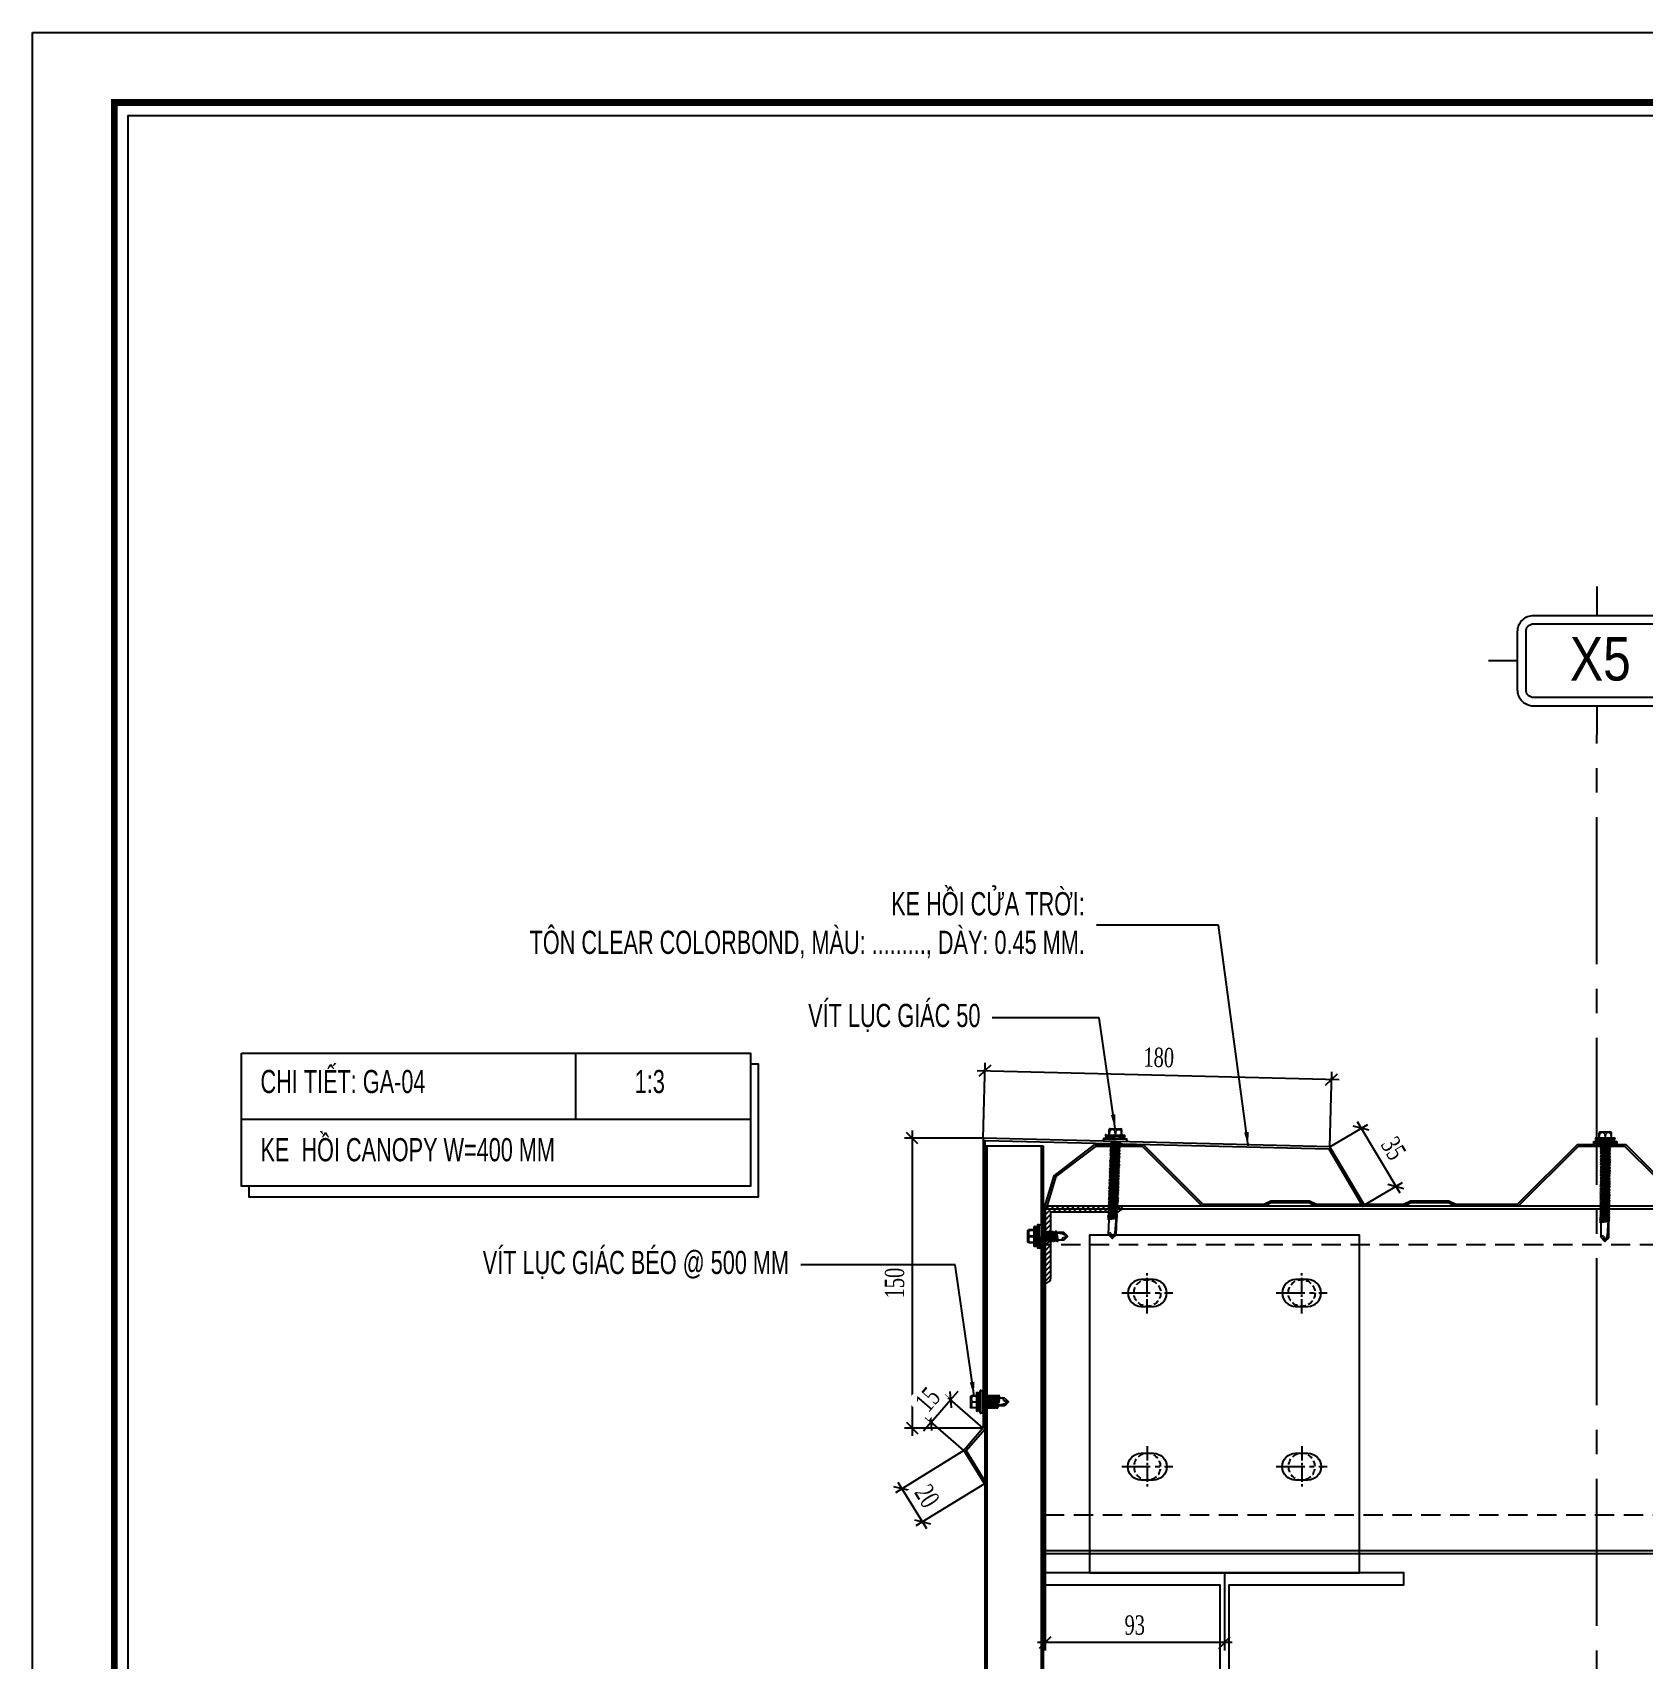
# Model space of a CAD drawing. Header units: inches. Extents: x 315041 to 662841, y -45540 to -35018.
# Drawn here: x 333767.4 to 333976, y -37429.6 to -37218.9 of the extents above; entities that cross this region are included whole.
import ezdxf
from ezdxf.enums import TextEntityAlignment as Align

# ---------------------------------------------------------------- set-up
doc = ezdxf.new("R2010")
doc.units = ezdxf.units.IN
doc.header["$MEASUREMENT"] = 0
doc.linetypes.add('CENTER2', pattern=[28.575, 19.05, -3.175, 3.175, -3.175])
doc.linetypes.add('HIDDEN', pattern=[0.375, 0.25, -0.125])
for name, color, linetype in [('2', 2, 'Continuous'), ('250', 250, 'Continuous'), ('251', 251, 'Continuous'), ('3', 3, 'Continuous'), ('6', 6, 'Continuous'), ('7', 7, 'Continuous'), ('8', 8, 'Continuous'), ('BAO KHUNG', 31, 'Continuous'), ('Co ban', 2, 'Continuous'), ('DIM', 8, 'Continuous'), ('flashing', 6, 'Continuous'), ('STRUCTURE', 1, 'Continuous')]:
    doc.layers.add(name, color=color, linetype=linetype)
doc.styles.add('hx2', font='VHARIALN.TTF')
doc.styles.add('ST1', font='times.ttf', dxfattribs={"width": 0.7})
doc.styles.add('ST1H', font='vnshxh.shx', dxfattribs={"width": 0.7})
doc.dimstyles.new('3', dxfattribs={"dimtxt": 3.5, "dimasz": 1.8, "dimexe": 1, "dimexo": 0, "dimgap": 1, "dimtad": 1, "dimdec": 0, "dimlfac": 3, "dimzin": 0, "dimdsep": 46, "dimtxsty": 'ST1H', "dimblk": 'OBLIQUE', "dimcen": 1, "dimdle": 1, "dimclrd": 8, "dimclre": 8, "dimclrt": 3, "dimadec": 0, "dimazin": 0, "dimtfac": 1, "dimtdec": 0, "dimtix": 1, "dimtofl": 0, "dimtmove": 1, "dimatfit": 3, "dimfxl": 0.18, "dimtolj": 1, "dimtzin": 0, "dimlwd": -1, "dimlwe": -1, "dimarcsym": 1})
doc.dimstyles.new('4', dxfattribs={"dimtxt": 2.5, "dimasz": 1.5, "dimexe": 1, "dimexo": 0, "dimgap": 1, "dimtad": 1, "dimdec": 0, "dimlfac": 4, "dimzin": 0, "dimdsep": 46, "dimtxsty": 'ST1', "dimblk": 'OBLIQUE', "dimcen": 1, "dimdle": 1, "dimclrd": 8, "dimclre": 8, "dimclrt": 3, "dimadec": 0, "dimazin": 0, "dimtfac": 1, "dimtdec": 0, "dimtix": 1, "dimtmove": 0, "dimatfit": 3, "dimfxl": 0.18, "dimtfill": 1, "dimtolj": 1, "dimtzin": 0, "dimlwd": -1, "dimlwe": -1, "dimarcsym": 1})

# ---------------------------------------------------------------- blocks, each defined once
blk = doc.blocks.new('A$C75D82031')
at = {"layer": '2', "color": 157, "linetype": 'Continuous'}
blk.add_lwpolyline([(0, 420), (594, 420), (594, 0), (0, 0)], close=True, dxfattribs=at)
at = {"layer": '7', "color": 147, "linetype": 'Continuous'}
blk.add_lwpolyline([(12.33, 57.61), (581.67, 57.61), (581.67, 409.19), (12.33, 409.19)], close=True, dxfattribs=at)
at = {"layer": 'BAO KHUNG', "color": 167, "linetype": 'Continuous', "const_width": 0.871}
blk.add_lwpolyline([(10.59, 9.07), (583.41, 9.07), (583.41, 410.93), (10.59, 410.93)], close=True, dxfattribs=at)
blk = doc.blocks.new('A$C26A6701F')
at = {"layer": 'STRUCTURE', "color": 1, "linetype": 'Continuous'}
for p, q in [((0, 17.21), (1.33, 17.54)), ((0, 17.08), (0, 17.21)), ((0, 17.21), (4, 17.21)), ((4, 17.08), (0, 17.08)), ((0.4, 17.84), (3.6, 17.84)), ((0.4, 17.57), (1.2, 17.57)), ((0.93, 17.84), (0.93, 18.77)), ((0.97, 17.84), (1.03, 18.61)), ((1.07, 18.91), (2.93, 18.91)), ((1.2, 17.57), (2.8, 17.57)), ((1.33, 17.54), (1.33, 17.57)), ((1.33, 17.54), (2.67, 17.54)), ((1.91, 18.61), (1.97, 17.84)), ((2.04, 17.84), (2.1, 18.61)), ((2.67, 17.54), (2.67, 17.57)), ((2.67, 17.54), (4, 17.21)), ((2.8, 17.57), (3.6, 17.57)), ((2.97, 18.61), (3.04, 17.84)), ((3.07, 17.84), (3.07, 18.77)), ((4, 17.21), (4, 17.08)), ((3.94, 16.71), (0.06, 16.71)), ((1.12, 14.3), (2.9, 14.57)), ((1.39, 14.5), (1.12, 14.3)), ((1.12, 14.3), (1.38, 14.19)), ((1.12, 13.82), (2.9, 14.1)), ((1.13, 15.25), (2.9, 15.52)), ((1.39, 15.45), (1.13, 15.25)), ((1.13, 15.25), (1.39, 15.14)), ((1.13, 14.77), (2.9, 15.05)), ((1.39, 14.98), (1.13, 14.77)), ((1.13, 14.77), (1.39, 14.66)), ((1.19, 16.71), (1.14, 16.67)), ((1.14, 16.67), (1.4, 16.71)), ((1.14, 16.67), (1.4, 16.56)), ((1.14, 16.2), (2.91, 16.47)), ((1.4, 16.4), (1.14, 16.2)), ((1.14, 16.2), (1.39, 16.09)), ((1.14, 15.72), (2.91, 16)), ((1.4, 15.93), (1.14, 15.72)), ((1.14, 15.72), (1.39, 15.61)), ((1.38, 14.19), (2.72, 14.38)), ((1.38, 14.03), (1.38, 14.19)), ((1.39, 16.09), (2.73, 16.28)), ((1.39, 15.93), (1.39, 16.09)), ((1.39, 15.61), (2.73, 15.81)), ((2.7, 15.64), (1.39, 15.45)), ((1.39, 15.45), (1.39, 15.61)), ((1.39, 15.14), (2.73, 15.33)), ((2.7, 15.16), (1.39, 14.98)), ((1.39, 14.98), (1.39, 15.14)), ((1.39, 14.66), (2.73, 14.86)), ((2.7, 14.69), (1.39, 14.5)), ((1.39, 14.5), (1.39, 14.67)), ((2.7, 14.21), (1.39, 14.03)), ((1.4, 16.56), (2.42, 16.71)), ((2.71, 16.59), (1.4, 16.4)), ((1.4, 16.4), (1.4, 16.56)), ((2.71, 16.11), (1.4, 15.93)), ((2.7, 15.64), (2.7, 15.8)), ((2.7, 15.64), (2.9, 15.52)), ((2.7, 15.16), (2.7, 15.33)), ((2.7, 15.16), (2.9, 15.05)), ((2.7, 14.69), (2.7, 14.85)), ((2.7, 14.69), (2.9, 14.57)), ((2.7, 14.21), (2.7, 14.38)), ((2.7, 14.21), (2.9, 14.1)), ((2.71, 16.59), (2.71, 16.71)), ((2.71, 16.59), (2.91, 16.47)), ((2.71, 16.11), (2.71, 16.28)), ((2.71, 16.11), (2.91, 16)), ((2.72, 14.38), (2.9, 14.57)), ((2.72, 13.91), (2.9, 14.1)), ((2.73, 16.28), (2.91, 16.47)), ((2.73, 15.81), (2.91, 16)), ((2.73, 15.33), (2.9, 15.52)), ((2.73, 14.86), (2.9, 15.05)), ((1.09, 10.98), (2.86, 11.25)), ((1.1, 11.93), (2.88, 12.2)), ((1.36, 12.13), (1.1, 11.93)), ((1.1, 11.93), (1.36, 11.82)), ((1.1, 11.45), (2.87, 11.73)), ((1.36, 11.66), (1.1, 11.45)), ((1.1, 11.45), (1.36, 11.34)), ((1.11, 12.88), (2.89, 13.15)), ((1.38, 13.08), (1.11, 12.88)), ((1.11, 12.88), (1.37, 12.77)), ((1.11, 12.4), (2.88, 12.68)), ((1.37, 12.61), (1.11, 12.4)), ((1.11, 12.4), (1.37, 12.29)), ((1.39, 14.03), (1.12, 13.82)), ((1.12, 13.82), (1.38, 13.72)), ((1.12, 13.35), (2.89, 13.63)), ((1.38, 13.56), (1.12, 13.35)), ((1.12, 13.35), (1.38, 13.24)), ((2.66, 11.37), (1.35, 11.18)), ((1.35, 11.18), (1.36, 11.34)), ((2.68, 12.32), (1.36, 12.13)), ((1.36, 11.82), (2.7, 12.01)), ((2.67, 11.84), (1.36, 11.66)), ((1.36, 11.66), (1.36, 11.82)), ((1.36, 11.34), (2.7, 11.54)), ((1.37, 12.77), (2.71, 12.96)), ((2.68, 12.79), (1.37, 12.61)), ((1.37, 12.61), (1.37, 12.77)), ((1.37, 12.29), (2.71, 12.49)), ((1.37, 12.13), (1.37, 12.29)), ((1.38, 13.72), (2.72, 13.91)), ((2.69, 13.74), (1.38, 13.56)), ((1.38, 13.56), (1.38, 13.72)), ((1.38, 13.24), (2.72, 13.44)), ((2.69, 13.27), (1.38, 13.08)), ((1.38, 13.24), (1.38, 13.08)), ((2.66, 11.37), (2.67, 11.53)), ((2.66, 11.37), (2.86, 11.25)), ((2.67, 11.84), (2.67, 12.01)), ((2.67, 11.84), (2.87, 11.73)), ((2.68, 12.79), (2.68, 12.96)), ((2.68, 12.79), (2.88, 12.68)), ((2.68, 12.32), (2.68, 12.48)), ((2.68, 12.32), (2.88, 12.2)), ((2.69, 13.74), (2.69, 13.91)), ((2.69, 13.74), (2.89, 13.63)), ((2.69, 13.43), (2.69, 13.27)), ((2.69, 13.27), (2.89, 13.15)), ((2.69, 11.06), (2.86, 11.25)), ((2.7, 12.01), (2.88, 12.2)), ((2.7, 11.54), (2.87, 11.73)), ((2.71, 12.96), (2.89, 13.15)), ((2.71, 12.49), (2.88, 12.68)), ((2.72, 13.44), (2.89, 13.63)), ((1.07, 8.6), (2.84, 8.88)), ((1.33, 8.81), (1.07, 8.6)), ((1.07, 8.6), (1.33, 8.5)), ((1.08, 9.55), (2.86, 9.83)), ((1.34, 9.76), (1.08, 9.55)), ((1.08, 9.55), (1.34, 9.45)), ((1.08, 9.08), (2.85, 9.36)), ((1.34, 9.29), (1.08, 9.08)), ((1.08, 9.08), (1.34, 8.97)), ((1.35, 11.18), (1.09, 10.98)), ((1.09, 10.98), (1.35, 10.87)), ((1.09, 10.5), (2.86, 10.78)), ((1.35, 10.71), (1.09, 10.5)), ((1.09, 10.5), (1.35, 10.39)), ((1.09, 10.03), (2.86, 10.3)), ((1.35, 10.23), (1.09, 10.03)), ((1.09, 10.03), (1.34, 9.92)), ((2.64, 9), (1.33, 8.81)), ((1.33, 8.81), (1.34, 8.97)), ((1.33, 8.5), (2.67, 8.69)), ((2.64, 8.52), (1.33, 8.34)), ((1.33, 8.34), (1.33, 8.5)), ((1.34, 9.92), (2.68, 10.11)), ((2.65, 9.95), (1.34, 9.76)), ((1.34, 9.92), (1.34, 9.76)), ((1.34, 9.45), (2.68, 9.64)), ((2.65, 9.47), (1.34, 9.29)), ((1.34, 9.29), (1.34, 9.45)), ((1.34, 8.97), (2.67, 9.17)), ((1.35, 10.87), (2.69, 11.06)), ((2.66, 10.89), (1.35, 10.71)), ((1.35, 10.71), (1.35, 10.87)), ((1.35, 10.39), (2.69, 10.59)), ((2.66, 10.42), (1.35, 10.23)), ((1.35, 10.23), (1.35, 10.39)), ((2.64, 9), (2.64, 9.16)), ((2.64, 9), (2.84, 8.88)), ((2.64, 8.52), (2.64, 8.69)), ((2.64, 8.52), (2.84, 8.41)), ((2.65, 10.1), (2.65, 9.95)), ((2.65, 9.95), (2.86, 9.83)), ((2.65, 9.47), (2.65, 9.64)), ((2.65, 9.47), (2.85, 9.36)), ((2.66, 10.89), (2.67, 11.06)), ((2.66, 10.89), (2.86, 10.78)), ((2.66, 10.42), (2.66, 10.58)), ((2.66, 10.42), (2.86, 10.3)), ((2.67, 9.17), (2.85, 9.36)), ((2.67, 8.69), (2.84, 8.88)), ((2.68, 10.11), (2.86, 10.3)), ((2.68, 9.64), (2.86, 9.83)), ((2.69, 10.59), (2.86, 10.78)), ((1.04, 5.76), (2.81, 6.03)), ((1.3, 5.96), (1.04, 5.76)), ((1.04, 5.76), (1.3, 5.65)), ((1.05, 6.71), (2.83, 6.98)), ((1.31, 6.91), (1.05, 6.71)), ((1.05, 6.71), (1.31, 6.6)), ((1.05, 6.23), (2.82, 6.51)), ((1.31, 6.44), (1.05, 6.23)), ((1.05, 6.23), (1.31, 6.12)), ((1.06, 8.13), (2.84, 8.41)), ((1.33, 8.34), (1.06, 8.13)), ((1.06, 8.13), (1.32, 8.02)), ((1.06, 7.65), (2.83, 7.93)), ((1.32, 7.86), (1.06, 7.65)), ((1.06, 7.65), (1.32, 7.55)), ((1.06, 7.18), (2.83, 7.46)), ((1.32, 7.39), (1.06, 7.18)), ((1.06, 7.18), (1.32, 7.07)), ((2.61, 6.15), (1.3, 5.96)), ((1.3, 5.96), (1.31, 6.12)), ((1.3, 5.65), (2.64, 5.84)), ((2.61, 5.67), (1.3, 5.49)), ((1.3, 5.49), (1.3, 5.65)), ((2.63, 7.1), (1.31, 6.91)), ((1.31, 6.6), (2.65, 6.79)), ((2.62, 6.62), (1.31, 6.44)), ((1.31, 6.44), (1.31, 6.6)), ((1.31, 6.12), (2.64, 6.32)), ((1.32, 8.02), (2.66, 8.22)), ((2.63, 8.05), (1.32, 7.86)), ((1.32, 7.86), (1.32, 8.02)), ((1.32, 7.55), (2.66, 7.74)), ((2.63, 7.57), (1.32, 7.39)), ((1.32, 7.39), (1.32, 7.55)), ((1.32, 7.07), (2.66, 7.27)), ((1.32, 6.91), (1.32, 7.07)), ((2.61, 6.15), (2.62, 6.31)), ((2.61, 6.15), (2.81, 6.03)), ((2.61, 5.67), (2.61, 5.84)), ((2.61, 5.67), (2.81, 5.56)), ((2.62, 6.62), (2.62, 6.79)), ((2.62, 6.62), (2.82, 6.51)), ((2.63, 8.05), (2.63, 8.21)), ((2.63, 8.05), (2.83, 7.93)), ((2.63, 7.57), (2.63, 7.74)), ((2.63, 7.57), (2.83, 7.46)), ((2.63, 7.1), (2.63, 7.26)), ((2.63, 7.1), (2.83, 6.98)), ((2.64, 6.32), (2.82, 6.51)), ((2.64, 5.84), (2.81, 6.03)), ((2.65, 6.79), (2.83, 6.98)), ((2.66, 8.22), (2.84, 8.41)), ((2.66, 7.74), (2.83, 7.93)), ((2.66, 7.27), (2.83, 7.46)), ((1.02, 3.86), (2.8, 4.14)), ((1.28, 4.07), (1.02, 3.86)), ((1.02, 3.86), (1.28, 3.75)), ((1.28, 3.59), (1.02, 3.38)), ((1.02, 3.38), (2.31, 3.59)), ((1.02, 3.38), (1.28, 3.28)), ((1.03, 4.81), (2.81, 5.09)), ((1.29, 5.02), (1.03, 4.81)), ((1.03, 4.81), (1.29, 4.7)), ((1.03, 4.33), (2.8, 4.61)), ((1.29, 4.54), (1.03, 4.33)), ((1.03, 4.33), (1.28, 4.23)), ((1.04, 5.28), (2.81, 5.56)), ((1.3, 5.49), (1.04, 5.28)), ((1.04, 5.28), (1.29, 5.17)), ((1.27, 0.62), (1.28, 3.28)), ((1.28, 4.23), (2.62, 4.42)), ((2.62, 4.25), (1.28, 4.07)), ((1.28, 4.07), (1.28, 4.23)), ((1.28, 3.75), (2.62, 3.95)), ((1.28, 3.59), (1.28, 3.75)), ((2.35, 3.74), (1.28, 3.59)), ((1.28, 3.28), (2.21, 3.41)), ((1.29, 5.17), (2.63, 5.37)), ((2.6, 5.2), (1.29, 5.02)), ((1.29, 5.01), (1.29, 5.17)), ((1.29, 4.7), (2.63, 4.9)), ((2.6, 4.72), (1.29, 4.54)), ((1.29, 4.54), (1.29, 4.7)), ((2.38, 0.96), (2.56, 3.71)), ((2.62, 3.78), (2.52, 3.77)), ((2.52, 3.46), (2.61, 3.47)), ((2.54, 3.62), (2.79, 3.66)), ((2.6, 5.2), (2.61, 5.36)), ((2.6, 5.2), (2.81, 5.09)), ((2.6, 4.72), (2.6, 4.89)), ((2.6, 4.72), (2.8, 4.61)), ((2.6, 0.61), (2.61, 3.47)), ((2.61, 3.47), (2.79, 3.66)), ((2.62, 4.42), (2.8, 4.61)), ((2.62, 4.25), (2.62, 4.41)), ((2.8, 4.14), (2.62, 4.25)), ((2.62, 3.95), (2.8, 4.14)), ((2.62, 3.78), (2.62, 3.95)), ((2.79, 3.66), (2.62, 3.78)), ((2.63, 5.37), (2.81, 5.56)), ((2.63, 4.9), (2.81, 5.09)), ((1.27, 0.62), (1.41, 0.81)), ((1.27, 0.62), (1.88, 0.02)), ((1.67, 0.81), (1.98, 0.02)), ((1.96, 0.08), (2.26, 0.64)), ((1.98, 0.02), (2.6, 0.61))]:
    blk.add_line(p, q, dxfattribs=at)
for centre, major_axis, ratio, start_param, end_param in [((-1.11, 16.72), (-0.822, 0.822), 1, 3.915086, 4.236522), ((0.42, 17.71), (0.0956, 0.0956), 1, 0.954633, 3.757756), ((1.07, 18.77), (-0.0943, 0.0943), 1, -0.785398, 0.785398), ((1.47, 18.04), (0.508, 0.508), 1, 0.131933, 1.438864), ((2.54, 18.04), (0.508, 0.508), 1, 0.131933, 1.438864), ((2.93, 18.77), (-0.0943, 0.0943), 1, 3.926991, 5.497787), ((3.55, 17.71), (-0.1, 0.1), 1, 2.701137, 5.152845), ((5.1, 16.72), (-1.15, 0.17), 0.90746, -0.177273, 0.177273), ((1.82, 3.74), (0.363, 0.363), 1, 4.808661, 5.407478), ((2.44, 3.68), (0.0836, 0.0836), 1, 5.766736, 8.502032), ((1.54, 0.72), (0.111, 0.111), 1, 6.085329, 8.011019), ((1.93, 0.09), (0.0625, 0.0625), 1, 3.247504, 4.535451), ((1.79, 0.99), (0.416, 0.416), 1, 4.859665, 5.449971)]:
    blk.add_ellipse(centre, major_axis=major_axis, ratio=ratio, start_param=start_param, end_param=end_param, dxfattribs=at)
blk = doc.blocks.new('OVAl18-26')
at = {"layer": '250', "linetype": 'HIDDEN', "ltscale": 3}
blk.add_circle((0, 0), 1.78, dxfattribs=at)
at = {"layer": 'Co ban', "color": 71}
for p, q in [((0.82, 1.78), (-0.82, 1.78)), ((-0.82, -1.78), (0.82, -1.78))]:
    blk.add_line(p, q, dxfattribs=at)
for centre, start, end in [((-0.82, 0), 90, 270), ((0.82, 0), 270, 90)]:
    blk.add_arc(centre, 1.78, start, end, dxfattribs=at)
at = {"layer": 'DIM', "color": 5, "linetype": 'CENTER2', "ltscale": 0.1}
blk.add_line((0, -2.74), (0, 2.74), dxfattribs=at)
blk.add_line((0, -2.74), (0, 2.74), dxfattribs=at)
at = {"layer": 'DIM', "color": 5, "linetype": 'CENTER2', "ltscale": 0.2}
blk.add_line((-3.41, 0), (3.41, 0), dxfattribs=at)
blk = doc.blocks.new('TENTRUC')
at = {"layer": '7'}
for p, q in [((0, 8.27), (0, 10.26)), ((-7.48, 5.13), (-5.48, 5.13)), ((5.48, 5.13), (7.48, 5.13)), ((0, 0), (0, 2))]:
    blk.add_line(p, q, dxfattribs=at)
blk.add_lwpolyline([(-4.36, 8.27), (4.36, 8.27, -0.414214), (5.48, 7.14), (5.48, 3.12, -0.414214), (4.36, 2), (-4.36, 2, -0.414214), (-5.48, 3.12), (-5.48, 7.14, -0.414214)], format="xyb", close=True, dxfattribs=at)
at = {"layer": '8', "ltscale": 15}
blk.add_lwpolyline([(-4.36, 7.68), (4.36, 7.68, -0.414214), (4.9, 7.14), (4.9, 3.12, -0.414214), (4.36, 2.58), (-4.36, 2.58, -0.414214), (-4.9, 3.12), (-4.9, 7.14, -0.414214)], format="xyb", close=True, dxfattribs=at)
at = {"layer": '3', "style": 'hx2'}
blk.add_attdef('TR', text='', height=2.9, dxfattribs=at).set_placement((-0.16, 3.83), align=Align.CENTER)
blk = doc.blocks.new('Short_Self_drilling')
at = {"layer": 'STRUCTURE', "color": 1, "linetype": 'Continuous'}
for p, q in [((6.43, 1.74), (-6.43, 1.73)), ((5.14, 3.76), (-5.14, 3.75)), ((-2.57, 2.9), (-5.14, 2.9)), ((-3.43, 3.75), (-3.43, 6.75)), ((3, 7.19), (-3, 7.18)), ((2.57, 2.9), (-2.57, 2.9)), ((-2.14, 2.8), (-2.14, 2.9)), ((6.25, 0), (0, 0)), ((2.15, 2.8), (2.15, 2.9)), ((2.16, -0.5), (2.15, 0.01)), ((5.14, 2.9), (2.57, 2.9)), ((3.43, 3.76), (3.42, 6.76)), ((2.99, -1.17), (-2.7, -0.23)), ((2.99, -2.7), (-2.7, -1.76)), ((2.99, -4.23), (-2.7, -3.28)), ((2.99, -5.75), (-2.7, -4.81)), ((2.99, -7.28), (-2.7, -6.33)), ((-1.91, -7.99), (-2.7, -7.86)), ((-2.14, -1.38), (-2.14, -0.87)), ((-2.14, -2.91), (-2.14, -2.39)), ((-2.14, -4.43), (-2.14, -3.92)), ((-2.13, -5.96), (-2.14, -5.44)), ((-2.14, -12.33), (-2.14, -8.48)), ((-2.13, -7.49), (-2.13, -6.97)), ((3, -8.8), (-1.14, -8.12)), ((2.16, -2.03), (2.16, -1.51)), ((2.16, -3.55), (2.16, -3.04)), ((2.16, -5.08), (2.16, -4.56)), ((2.16, -6.6), (2.16, -6.09)), ((2.16, -8.13), (2.16, -7.61)), ((2.15, -12.31), (2.15, -9.14))]:
    blk.add_line(p, q, dxfattribs=at)
blk.add_lwpolyline([(6.43, 1.31), (6.43, 1.74), (2.14, 2.81), (-2.14, 2.8), (-6.43, 1.73), (-6.43, 1.3)], close=True, dxfattribs=at)
for points in [[(-6.43, 1.3, -0.088869), (-6.25, 0), (0, 0)], [(-0.13, 3.76), (-0.33, 6.23, 0.338878), (-3.14, 6.23), (-3.33, 3.75)], [(3.3, 3.76), (3.1, 6.23, 0.338878), (0.29, 6.23), (0.1, 3.76)], [(-0.08, -14.04), (-1.04, -12.24, -0.148657), (-1.4, -11.2), (-1.95, -7.72, -0.815006), (-1.21, -7.77, 0.150833), (-0.85, -8.68)], [(2.15, -12.31), (0.17, -14.24, -0.333596), (-0.17, -14.24), (-2.14, -12.33)], [(2.15, -12.31), (1.71, -11.7, 0.52242), (0.88, -11.71), (-0.17, -14.24)]]:
    blk.add_lwpolyline(points, format="xyb", dxfattribs=at)
for points in [[(2.99, -1.17), (2.16, -1.51), (-2.14, -0.85), (-2.7, -0.23), (-2.36, 0)], [(2.99, -2.7), (2.16, -3.04), (-2.14, -2.37), (-2.7, -1.76), (-2.14, -1.38), (2.16, -2.03), (2.99, -2.7)], [(2.99, -4.23), (2.16, -4.56), (-2.14, -3.9), (-2.7, -3.28), (-2.14, -2.91), (2.16, -3.55), (2.99, -4.23)], [(2.99, -5.75), (2.16, -6.09), (-2.14, -5.43), (-2.7, -4.81), (-2.14, -4.43), (2.16, -5.08), (2.99, -5.75)], [(2.99, -7.28), (2.16, -7.62), (-2.14, -6.95), (-2.7, -6.33), (-2.13, -5.96), (2.16, -6.6), (2.99, -7.28)], [(-1.82, -8.53), (-2.14, -8.48), (-2.7, -7.86), (-2.13, -7.49), (-1.83, -7.53)], [(-1.26, -7.62), (2.16, -8.13), (3, -8.8)], [(-1.18, 0), (2.16, -0.5), (2.99, -1.17)], [(3, -8.8), (2.16, -9.14), (-0.85, -8.68)]]:
    blk.add_lwpolyline(points, dxfattribs=at)
for centre, radius, start, end in [((-4.99, 3.32), 0.455, 109.79487, 250.26739), ((-3, 6.75), 0.429, 90.03113, 180.03113), ((3, 6.76), 0.429, 0.03113, 90.03113), ((5.07, 3.33), 0.435, 279.72757, 80.33469), ((9.99, 0.17), 3.74, 162.29632, 182.61031)]:
    blk.add_arc(centre, radius, start, end, dxfattribs=at)
blk = doc.blocks.new('SideLap')
at = {"layer": 'STRUCTURE', "color": 1, "linetype": 'Continuous'}
for p, q in [((19.9, 5.6), (-0.1, -2.7)), ((15.1, 15.6), (0, 0)), ((15.1, 15.6), (20, 12.1)), ((15.1, 15.6), (40.1, 15.6)), ((41.7, 30.4), (40.1, 15.7)), ((40.1, 15.7), (43.8, -8)), ((48.1, 15.7), (41.7, 30.4)), ((41.7, 30.4), (48.2, -10.3)), ((52.1, -11.3), (48.1, 15.7)), ((48.1, 15.7), (52.1, 15.7)), ((53.7, 30.4), (52.1, 15.7)), ((52.1, 15.7), (57.4, -18.2)), ((60.1, 15.7), (53.7, 30.4)), ((53.7, 30.4), (63.7, -33)), ((65.2, -18.1), (60.1, 15.7)), ((60.1, 15.7), (64.1, 15.7)), ((65.7, 30.4), (64.1, 15.7)), ((64.1, 15.7), (69.4, -18.2)), ((72.1, 15.7), (65.7, 30.4)), ((65.7, 30.4), (75.7, -33)), ((77.2, -18.1), (72.1, 15.7)), ((72.1, 15.7), (76.2, 15.7)), ((77.7, 30.6), (76.2, 15.7)), ((76.2, 15.7), (81.4, -18.2)), ((84.1, 15.7), (77.7, 30.6)), ((77.7, 30.6), (87.7, -33)), ((89.2, -18.1), (84.1, 15.7)), ((84.1, 15.7), (88.2, 15.7)), ((89.7, 30.4), (88.2, 15.7)), ((88.2, 15.7), (93.4, -18.2)), ((96.1, 15.7), (89.7, 30.4)), ((89.7, 30.4), (99.8, -33)), ((101.2, -18.1), (96.1, 15.7)), ((96.1, 15.7), (100.2, 15.7)), ((101.8, 30.4), (100.2, 15.7)), ((100.2, 15.7), (105.4, -18.2)), ((108.2, 15.7), (101.8, 30.4)), ((101.8, 30.4), (111.8, -33)), ((112.1, -10.6), (108.2, 15.7)), ((108.2, 15.7), (112.1, 15.7)), ((112.1, -50.6), (112.1, 48)), ((122.4, -51.9), (122.4, 49.3)), ((122.4, 49.3), (125.8, 49.3)), ((125.8, 49.3), (134.2, 15.6)), ((125.8, 49.3), (125.8, -51.9)), ((134.2, 15.7), (134.9, 15.7)), ((134.2, 15.6), (134.2, -18.2)), ((134.9, 39.2), (134.9, 18.9)), ((134.9, 18.9), (134.9, -21.6)), ((141.7, 39.2), (141.7, -41.8)), ((141.7, 25.7), (165.3, 25.7)), ((141.7, 24.7), (161.2, 23.1)), ((161.2, 1), (141.7, -0.5)), ((168.7, 22.3), (168.7, -24.9)), ((-0.1, -2.7), (15, -18.2)), ((1.5, -2), (15.7, -9.5)), ((15, -18.2), (45.3, -18.2)), ((23.9, -12.4), (51.3, -16.7)), ((45, -15.7), (45.4, -18.2)), ((45.4, -18.2), (52, -33)), ((49.2, -16.4), (52, -33)), ((52, -33), (53.2, -18.1)), ((53.2, -18.1), (52.8, -15.8)), ((53.2, -18.1), (57.2, -18.1)), ((57.4, -18.2), (63.7, -33)), ((63.7, -33), (65.2, -18.1)), ((65.2, -18.1), (69.2, -18.1)), ((69.4, -18.2), (75.7, -33)), ((75.7, -33), (77.2, -18.1)), ((77.2, -18.1), (81.2, -18.1)), ((81.4, -18.2), (87.7, -33)), ((87.7, -33), (89.2, -18.1)), ((89.2, -18.1), (93.3, -18.1)), ((93.4, -18.2), (99.8, -33)), ((99.8, -33), (101.2, -18.1)), ((101.2, -18.1), (105.3, -18.1)), ((105.4, -18.2), (111.8, -33)), ((111.8, -33), (112.1, -19.9)), ((125.8, -51.9), (122.4, -51.9)), ((134.2, -18.2), (125.8, -51.9)), ((134.2, -18.1), (134.9, -18.1)), ((134.9, -21.6), (134.9, -41.8)), ((141.7, -2.3), (161.2, -3.9)), ((161.2, -26), (141.7, -27.5)), ((141.7, -28.3), (165.3, -28.3))]:
    blk.add_line(p, q, dxfattribs=at)
for centre, radius, start, end in [((17.7, 8.9), 3.99, 304.23018, 54.5641), ((113.4, 77.3), 29.4, 267.42082, 287.73481), ((138.3, 38.6), 3.42, 9.69644, 170.30356), ((146.7, 12.1), 18.2, 322.55918, 37.44082), ((165.3, 22.3), 3.38, 0, 90), ((1.8, -1.4), 2.24, 141.63478, 215.42875), ((24.4, 2.5), 14.9, 234.00482, 267.82685), ((51.9, 2.1), 13, 231.08251, 265.39217), ((50.5, -13.8), 2.99, 285.97616, 82.6971), ((113.4, -80), 29.4, 72.26519, 92.57918), ((138.3, -40.6), 3.59, 199.76374, 340.23626), ((146.7, -14.9), 18.2, 322.55918, 37.44082), ((165.3, -24.9), 3.38, 270, 0)]:
    blk.add_arc(centre, radius, start, end, dxfattribs=at)
blk = doc.blocks.new('_Oblique')
at = {"color": 0, "linetype": 'ByBlock', "lineweight": -2}
blk.add_line((-0.5, -0.5), (0.5, 0.5), dxfattribs=at)
blk = doc.blocks.new('*D885')
at = {"color": 8, "linetype": 'Continuous', "transparency": 16777216}
for p, q in [((333889.83, -37353.4), (333936.74, -37354.58)), ((333890.61, -37362.17), (333890.86, -37352.43)), ((333935.53, -37363.3), (333935.77, -37353.56))]:
    blk.add_line(p, q, dxfattribs=at)
at = {"layer": 'Defpoints', "color": 0, "transparency": 16777216}
for p in [(333935.74, -37354.56), (333890.61, -37362.17), (333935.53, -37363.3)]:
    blk.add_point(p, dxfattribs=at)
at = {"color": 8, "transparency": 16777216, "xscale": 1.5, "yscale": 1.5, "zscale": 1.5}
for p, rotation in [((333890.83, -37353.43), 178.5615506039562), ((333935.74, -37354.56), 358.5615506039563)]:
    blk.add_blockref('_Oblique', p, dxfattribs=dict(at, rotation=rotation))
at = {"color": 3, "transparency": 16777216, "insert": (333913.35, -37351.72), "char_height": 2.5, "attachment_point": 5, "rotation": 358.5616, "style": 'ST1', "bg_fill": 3, "box_fill_scale": 1.25, "bg_fill_color": 256, "bg_fill_true_color": 13158600, "bg_fill_transparency": 0}
blk.add_mtext('\\A1;180', dxfattribs=at)
blk = doc.blocks.new('*D886')
at = {"color": 8, "linetype": 'Continuous', "transparency": 16777216}
for p, q in [((333935.53, -37363.3), (333940.44, -37360.38)), ((333939.07, -37360.03), (333944.57, -37369.27)), ((333940, -37370.82), (333944.92, -37367.9))]:
    blk.add_line(p, q, dxfattribs=at)
at = {"layer": 'Defpoints', "color": 0, "transparency": 16777216}
for p in [(333935.53, -37363.3), (333944.06, -37368.41), (333940, -37370.82)]:
    blk.add_point(p, dxfattribs=at)
at = {"color": 8, "transparency": 16777216, "xscale": 1.5, "yscale": 1.5, "zscale": 1.5}
for p, rotation in [((333939.58, -37360.89), 120.7651161802697), ((333944.06, -37368.41), 300.7651161802697)]:
    blk.add_blockref('_Oblique', p, dxfattribs=dict(at, rotation=rotation))
at = {"color": 3, "transparency": 16777216, "insert": (333943.77, -37363.49), "char_height": 2.5, "attachment_point": 5, "rotation": 300.7651, "style": 'ST1', "bg_fill": 3, "box_fill_scale": 1.25, "bg_fill_color": 256, "bg_fill_true_color": 13158600, "bg_fill_transparency": 1019152}
blk.add_mtext('\\A1;35', dxfattribs=at)
blk = doc.blocks.new('*D887')
at = {"color": 8, "linetype": 'Continuous', "transparency": 16777216}
for p, q in [((333881.4, -37361.17), (333881.4, -37400.72)), ((333890.61, -37362.17), (333880.4, -37362.17)), ((333890.61, -37399.72), (333880.4, -37399.72))]:
    blk.add_line(p, q, dxfattribs=at)
at = {"layer": 'Defpoints', "color": 0, "transparency": 16777216}
for p in [(333890.61, -37362.17), (333881.4, -37399.72), (333890.61, -37399.72)]:
    blk.add_point(p, dxfattribs=at)
at = {"color": 8, "transparency": 16777216, "xscale": 1.5, "yscale": 1.5, "zscale": 1.5}
for p, rotation in [((333881.4, -37362.17), 90), ((333881.4, -37399.72), 270)]:
    blk.add_blockref('_Oblique', p, dxfattribs=dict(at, rotation=rotation))
at = {"color": 3, "transparency": 16777216, "insert": (333879.13, -37380.94), "char_height": 2.5, "attachment_point": 5, "rotation": 90, "style": 'ST1', "bg_fill": 3, "box_fill_scale": 1.25, "bg_fill_color": 256, "bg_fill_true_color": 13158600, "bg_fill_transparency": 0}
blk.add_mtext('\\A1;150', dxfattribs=at)
blk = doc.blocks.new('*D888')
at = {"color": 8, "linetype": 'Continuous', "transparency": 16777216}
for p, q in [((333890.61, -37399.72), (333885.63, -37395.41)), ((333886.38, -37396.06), (333887.36, -37394.93)), ((333883.87, -37398.97), (333886.38, -37396.06)), ((333883.87, -37398.97), (333882.89, -37400.11)), ((333888.1, -37402.62), (333883.12, -37398.32))]:
    blk.add_line(p, q, dxfattribs=at)
at = {"layer": 'Defpoints', "color": 0, "transparency": 16777216}
for p in [(333890.61, -37399.72), (333888.1, -37402.62)]:
    blk.add_point(p, dxfattribs=at)
at = {"color": 8, "transparency": 16777216, "xscale": 1.5, "yscale": 1.5, "zscale": 1.5}
for p, rotation in [((333886.38, -37396.06), 229.1969801276493), ((333883.87, -37398.97), 49.19698012764927)]:
    blk.add_blockref('_Oblique', p, dxfattribs=dict(at, rotation=rotation))
at = {"color": 3, "transparency": 16777216, "insert": (333883.41, -37396.03), "char_height": 2.5, "attachment_point": 5, "rotation": 49.197, "style": 'ST1', "bg_fill": 3, "box_fill_scale": 1.25, "bg_fill_color": 256, "bg_fill_true_color": 13158600, "bg_fill_transparency": 11364352}
blk.add_mtext('\\A1;15', dxfattribs=at)
at = {"layer": 'Defpoints', "color": 0, "transparency": 16777216}
blk.add_point((333886.38, -37396.06), dxfattribs=at)
blk = doc.blocks.new('*D889')
at = {"color": 8, "linetype": 'Continuous', "transparency": 16777216}
for p, q in [((333888.1, -37402.62), (333879.23, -37408.1)), ((333879.55, -37406.72), (333883.26, -37412.74)), ((333890.76, -37406.94), (333881.88, -37412.41))]:
    blk.add_line(p, q, dxfattribs=at)
at = {"layer": 'Defpoints', "color": 0, "transparency": 16777216}
for p in [(333888.1, -37402.62), (333890.76, -37406.94)]:
    blk.add_point(p, dxfattribs=at)
at = {"color": 8, "transparency": 16777216, "xscale": 1.5, "yscale": 1.5, "zscale": 1.5}
for p, rotation in [((333880.08, -37407.57), 121.6508689391267), ((333882.74, -37411.88), 301.6508689391267)]:
    blk.add_blockref('_Oblique', p, dxfattribs=dict(at, rotation=rotation))
at = {"color": 3, "transparency": 16777216, "insert": (333883.34, -37408.54), "char_height": 2.5, "attachment_point": 5, "rotation": 301.6509, "style": 'ST1', "bg_fill": 3, "box_fill_scale": 1.25, "bg_fill_color": 256, "bg_fill_true_color": 13158600, "bg_fill_transparency": 1019152}
blk.add_mtext('\\A1;20', dxfattribs=at)
at = {"layer": 'Defpoints', "color": 0, "transparency": 16777216}
blk.add_point((333882.74, -37411.88), dxfattribs=at)
blk = doc.blocks.new('*D905')
at = {"color": 8, "linetype": 'Continuous', "transparency": 16777216}
for p, q in [((333898.62, -37415.98), (333898.62, -37428.53)), ((333921.87, -37418.48), (333921.87, -37428.53)), ((333922.87, -37427.53), (333897.62, -37427.53))]:
    blk.add_line(p, q, dxfattribs=at)
at = {"layer": 'Defpoints', "color": 0, "transparency": 16777216}
for p in [(333898.62, -37415.98), (333921.87, -37418.48), (333898.62, -37427.53)]:
    blk.add_point(p, dxfattribs=at)
at = {"color": 8, "transparency": 16777216, "xscale": 1.5, "yscale": 1.5, "zscale": 1.5, "rotation": 180}
blk.add_blockref('_Oblique', (333898.62, -37427.53), dxfattribs=at)
at = {"color": 8, "transparency": 16777216, "xscale": 1.5, "yscale": 1.5, "zscale": 1.5}
blk.add_blockref('_Oblique', (333921.87, -37427.53), dxfattribs=at)
at = {"color": 3, "transparency": 16777216, "insert": (333910.24, -37425.26), "char_height": 2.5, "attachment_point": 5, "style": 'ST1', "bg_fill": 3, "box_fill_scale": 1.25, "bg_fill_color": 256, "bg_fill_true_color": 13158600, "bg_fill_transparency": 5}
blk.add_mtext('\\A1;93', dxfattribs=at)

msp = doc.modelspace()

# ---------------------------------------------------------------- hatches: boundary and pattern name
h = msp.add_hatch()
h.set_pattern_fill('ANSI31', color=1, scale=3.75, style=0)
h.set_pattern_definition([(45, (73158.18716, -8117.4456), (-0.3314563037, 0.3314563037), [])])
edge = h.paths.add_edge_path()
edge.add_line((333908.6151, -37370.9743), (333898.6151, -37370.9743))
edge.add_line((333898.6151, -37370.9743), (333898.6151, -37380.9743))
edge.add_arc((333898.6151, -37380.2243), 0.75, 270, 360)
edge.add_line((333899.3651, -37380.2243), (333899.3651, -37371.7243))
edge.add_line((333899.3651, -37371.7243), (333907.8651, -37371.7243))
edge.add_arc((333907.8651, -37370.9743), 0.75, 270, 360)

# ---------------------------------------------------------------- linework, layer by layer
at = {"color": 8, "linetype": 'CENTER2'}
msp.add_line((333970.1151, -37511.081), (333970.1151, -37309.9344), dxfattribs=at)
at = {"color": 9}
msp.add_line((333837.8033, -37351.1385), (333837.8033, -37359.763), dxfattribs=at)
at = {"color": 3, "ltscale": 15}
msp.add_lwpolyline([(333981.5356, -37370.9773), (333973.7468, -37363.2394), (333967.7029, -37363.2394), (333959.9141, -37370.9773), (333951.7872, -37370.9773), (333950.8812, -37370.528), (333946.0063, -37370.528), (333945.1003, -37370.9773), (333933.7076, -37370.9773), (333932.8017, -37370.528), (333927.9267, -37370.528), (333927.0207, -37370.9773), (333918.9574, -37370.9773), (333911.227, -37363.2394), (333905.165, -37363.2394), (333900.0304, -37367.1518), (333898.8502, -37371.0249), (333898.6002, -37371.0249), (333899.7804, -37367.028), (333905.0806, -37362.9894), (333911.3306, -37362.9894), (333919.061, -37370.7273), (333926.9621, -37370.7273), (333927.8681, -37370.278), (333932.8602, -37370.278), (333933.7662, -37370.7273), (333945.0417, -37370.7273), (333945.9477, -37370.278), (333950.9398, -37370.278), (333951.8458, -37370.7273), (333959.811, -37370.7273), (333967.5998, -37362.9894), (333973.8498, -37362.9894), (333981.6387, -37370.7273)], dxfattribs=at)
at = {"color": 1}
msp.add_lwpolyline([(333908.6151, -37370.9743), (333898.6151, -37370.9743), (333898.6151, -37380.9743), (333898.6151, -37380.9743, 0.41421356), (333899.3651, -37380.2243), (333899.3651, -37371.7243), (333907.8651, -37371.7243, 0.41421356), (333908.6151, -37370.9743)], format="xyb", close=True, dxfattribs=at)
at = {"color": 94}
for points in [[(334064.4423, -37370.9773), (333898.6151, -37370.9773), (333898.6151, -37415.9773), (334064.4423, -37415.9773)], [(334064.4423, -37371.3523), (333898.6151, -37371.3523)], [(333898.6151, -37415.6023), (334064.4423, -37415.6023)]]:
    msp.add_lwpolyline(points, dxfattribs=at)
at = {"color": 94, "linetype": 'HIDDEN', "ltscale": 10}
for points in [[(334064.4423, -37375.9773), (333898.6151, -37375.9773)], [(333898.6151, -37410.9773), (334064.4423, -37410.9773)]]:
    msp.add_lwpolyline(points, dxfattribs=at)
at = {"layer": '2', "color": 3, "ltscale": 0.3}
msp.add_lwpolyline([(333898.3629, -37363.1453), (333898.3627, -37491.8917), (333890.8629, -37491.8917), (333890.8629, -37363.1453)], close=True, dxfattribs=at)
msp.add_lwpolyline([(333898.1129, -37363.1453), (333898.1127, -37491.6417), (333891.1129, -37491.6417), (333891.1129, -37363.1453)], dxfattribs=at)
at = {"layer": '2'}
msp.add_lwpolyline([(333921.2651, -37446.7733), (333921.2651, -37491.8234), (333898.6151, -37491.8234), (333898.6151, -37493.3734), (333945.1151, -37493.3734), (333945.1151, -37491.8234), (333922.4651, -37491.8234), (333922.4651, -37446.7733), (333922.4651, -37420.0273), (333945.1151, -37420.0273), (333945.1151, -37418.4773), (333898.6151, -37418.4773), (333898.6151, -37420.0273), (333921.2651, -37420.0273)], close=True, dxfattribs=at)
at = {"layer": '6', "color": 9}
msp.add_lwpolyline([(333904.3651, -37418.4773), (333939.3651, -37418.4773), (333939.3651, -37374.7273), (333904.3651, -37374.7273)], close=True, dxfattribs=at)
at = {"layer": 'flashing'}
msp.add_lwpolyline([(333890.6129, -37362.1733), (333890.6129, -37399.715), (333888.1014, -37402.6244), (333890.7602, -37406.9376), (333890.9541, -37406.7758), (333888.4103, -37402.6491), (333890.8629, -37399.808), (333890.8629, -37362.4615), (333935.3782, -37363.5436), (333939.7848, -37371.0025), (333939.9885, -37370.8356), (333935.5252, -37363.3011)], close=True, dxfattribs=at)

# ---------------------------------------------------------------- block references
at = {"color": 1}
msp.add_blockref('A$C75D82031', (333767.4423, -37638.9242), dxfattribs=at)
at = {"color": 9, "linetype": 'Continuous', "extrusion": (-1.31776e-10, -5.24773e-09, 1), "xscale": 0.7499999999986372, "yscale": 0.7499999999986372, "zscale": 0.75, "rotation": 358.5615506036223}
msp.add_blockref('A$C26A6701F', (333905.8919, -37375.0935, 0.0002), dxfattribs=at)
at = {"color": 9, "linetype": 'Continuous', "extrusion": (-3.52343e-21, -5.24939e-09, 1), "xscale": 0.749999999998181, "yscale": 0.7500000000002274, "zscale": 0.75, "rotation": 359.9999999995831}
msp.add_blockref('A$C26A6701F', (333969.6997, -37375.522, 0.0002), dxfattribs=at)
at = {"color": 1, "xscale": -0.240000000018588, "yscale": 0.2399999998742715, "zscale": 0.2399999999999999, "rotation": 90.0311275548046}
msp.add_blockref('Short_Self_drilling', (333898.1127, -37374.8886), dxfattribs=at)
at = {"layer": '251', "color": 9, "xscale": 0.9722222222189885, "yscale": 0.9722222221862467, "zscale": 0.9722222221905668}
for p in [(333911.8651, -37382.2273), (333931.8651, -37382.2273)]:
    msp.add_blockref('OVAl18-26', p, dxfattribs=at)
at = {"layer": '251', "color": 9, "xscale": -0.9722222222189885, "yscale": 0.9722222221862467, "zscale": 0.9722222221898846, "rotation": 180}
for p in [(333911.8651, -37404.7273), (333931.8651, -37404.7273)]:
    msp.add_blockref('OVAl18-26', p, dxfattribs=at)
at = {"layer": '3'}
ref = msp.add_blockref('TENTRUC', (333970.1151, -37290.6876), dxfattribs=dict(at, xscale=1.875, yscale=1.875, zscale=1.875, rotation=180))
ref.add_attrib('TR', 'X5', dxfattribs={"layer": '0', "height": 5.625, "style": 'hx2'}).set_placement((333970.5629, -37302.8791), align=Align.CENTER)
at = {"layer": 'DIM', "xscale": -0.02892857138067484, "yscale": 0.02892857155529782, "zscale": 0.0289285714285714}
msp.add_blockref('SideLap', (333893.856, -37396.3004), dxfattribs=at)

# ---------------------------------------------------------------- next in the draw order: texts
at = {"layer": '3', "insert": (333796.9729, -37354.8529), "char_height": 3, "attachment_point": 4, "style": 'ST1H', "bg_fill": 2}
msp.add_mtext('\\A1;CHI TIÕT: GA-04', dxfattribs=at)

# ---------------------------------------------------------------- next in the draw order: dimensions: what is measured, and where the dimension line sits
at = {"color": 1, "true_color": 0xfb040c}
dim = msp.add_aligned_dim(p1=(333890.6129, -37362.1733), p2=(333935.5252, -37363.3011), distance=8.7483, dimstyle='4', dxfattribs=at)
dim.commit()
dim.dimension.update_dxf_attribs({"geometry": '*D885', "text_midpoint": (333913.3457, -37351.7207)})
dim = msp.add_linear_dim(base=(333898.6151, -37427.5312), p1=(333921.8651, -37418.4773), p2=(333898.6151, -37415.9773), dimstyle='4', dxfattribs=at)
dim.commit()
dim.dimension.update_dxf_attribs({"geometry": '*D905', "text_midpoint": (333910.2401, -37425.256)})

# ---------------------------------------------------------------- next in the draw order: linework, layer by layer
at = {"color": 9}
for points in [[(333794.5034, -37351.1385), (333860.4384, -37351.1385), (333860.4384, -37368.3876), (333794.5034, -37368.3876)], [(333794.5034, -37351.1385), (333860.4384, -37351.1385), (333860.4384, -37359.763), (333794.5034, -37359.763)]]:
    msp.add_lwpolyline(points, close=True, dxfattribs=at)
msp.add_lwpolyline([(333860.4384, -37352.559), (333861.461, -37352.559), (333861.461, -37369.8082), (333795.526, -37369.8082), (333795.526, -37368.3876)], dxfattribs=at)

# ---------------------------------------------------------------- next in the draw order: dimensions: what is measured, and where the dimension line sits
at = {"color": 1, "true_color": 0xfb040c}
dim = msp.add_linear_dim(base=(333881.4028, -37399.715), p1=(333890.6129, -37362.1733), p2=(333890.6129, -37399.715), angle=90, dimstyle='4', dxfattribs=at)
dim.commit()
dim.dimension.update_dxf_attribs({"geometry": '*D887', "text_midpoint": (333879.1312, -37380.9441)})
dim = msp.add_aligned_dim(p1=(333935.5252, -37363.3011), p2=(333940.0032, -37370.8235), distance=4.7186, dimstyle='4', dxfattribs=at)
dim.commit()
dim.dimension.update_dxf_attribs({"geometry": '*D886', "text_midpoint": (333943.7707, -37363.4867)})

# ---------------------------------------------------------------- next in the draw order: leaders
at = {"color": 9}
msp.add_leader([(333924.944, -37363.1819, 0), (333921.0695, -37334.5736, 0), (333903.771, -37334.5736, 0)], dimstyle='3', override={"dimgap": 1, "dimtad": 0}, dxfattribs=at)

# ---------------------------------------------------------------- next in the draw order: texts
at = {"layer": '3', "char_height": 3, "style": 'ST1H', "bg_fill": 2}
for s, insert, attachment_point in [('\\A1;ke HåI cöa trêi: \\Pt«n CLEAR COLORBOND, mµu: ........., dµy: 0.45 mm.', (333903.771, -37334.5736, 0), 6), ('\\A1;1:3', (333845.4625, -37354.8529), 4), ('\\A1;ke  håi cANOPY W=400 MM', (333796.9729, -37363.6826), 4)]:
    msp.add_mtext(s, dxfattribs=dict(at, insert=insert, attachment_point=attachment_point))

# ---------------------------------------------------------------- next in the draw order: dimensions: what is measured, and where the dimension line sits
at = {"color": 1, "true_color": 0xfb040c}
dim = msp.add_aligned_dim(p1=(333888.1014, -37402.6244), p2=(333890.6129, -37399.715), distance=5.5869, dimstyle='4', dxfattribs=at)
dim.commit()
dim.dimension.update_dxf_attribs({"geometry": '*D888', "text_midpoint": (333883.4086, -37396.0345)})

# ---------------------------------------------------------------- next in the draw order: leaders
at = {"color": 9}
msp.add_leader([(333907.6876, -37360.9035, 0), (333905.6238, -37346.6005, 0), (333890.2483, -37346.6005, 0)], dimstyle='3', override={"dimgap": 1, "dimtad": 0}, dxfattribs=at)

# ---------------------------------------------------------------- next in the draw order: texts
at = {"layer": '3', "insert": (333890.2483, -37346.6005, 0), "char_height": 3, "attachment_point": 6, "style": 'ST1H', "bg_fill": 2}
msp.add_mtext('\\A1;VÝT LôC GI¸C 50', dxfattribs=at)

# ---------------------------------------------------------------- next in the draw order: dimensions: what is measured, and where the dimension line sits
at = {"color": 1, "true_color": 0xfb040c}
dim = msp.add_aligned_dim(p1=(333888.1014, -37402.6244), p2=(333890.7602, -37406.9376), distance=-9.4266, dimstyle='4', dxfattribs=at)
dim.commit()
dim.dimension.update_dxf_attribs({"geometry": '*D889', "text_midpoint": (333883.34, -37408.5355)})

# ---------------------------------------------------------------- next in the draw order: leaders
at = {"color": 9}
msp.add_leader([(333889.4156, -37395.5571), (333886.9687, -37378.5982), (333865.4457, -37378.5982)], dimstyle='3', override={"dimgap": 1, "dimtad": 0}, dxfattribs=at)

# ---------------------------------------------------------------- next in the draw order: texts
at = {"layer": '3', "insert": (333865.4457, -37378.5982, 0), "char_height": 3, "attachment_point": 6, "style": 'ST1H', "bg_fill": 2}
msp.add_mtext('\\A1;VÝT LôC GI¸C bÐo @ 500 MM', dxfattribs=at)

doc.saveas('drawing.dxf')
